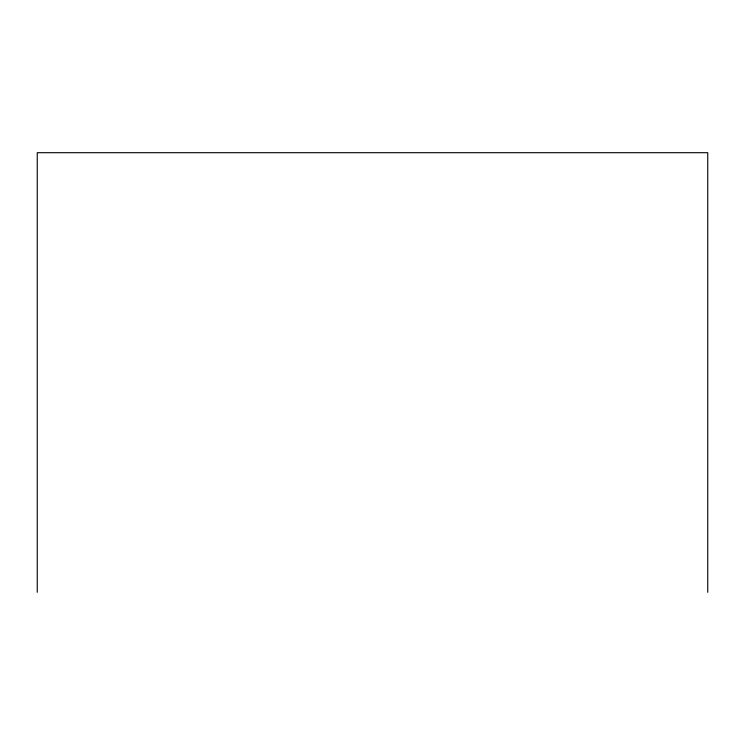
<?xml version="1.0" encoding="UTF-8"?>
<svg xmlns="http://www.w3.org/2000/svg" width="745" height="745" viewBox="0 0 745 745"><rect width="100%" height="100%" fill="white"/><g stroke="black" fill="none" stroke-linecap="round" stroke-linejoin="round"><path stroke-width="1.12" d="M707.75 592.294L707.75 152.706L37.25 152.706L37.25 592.294"/></g></svg>
